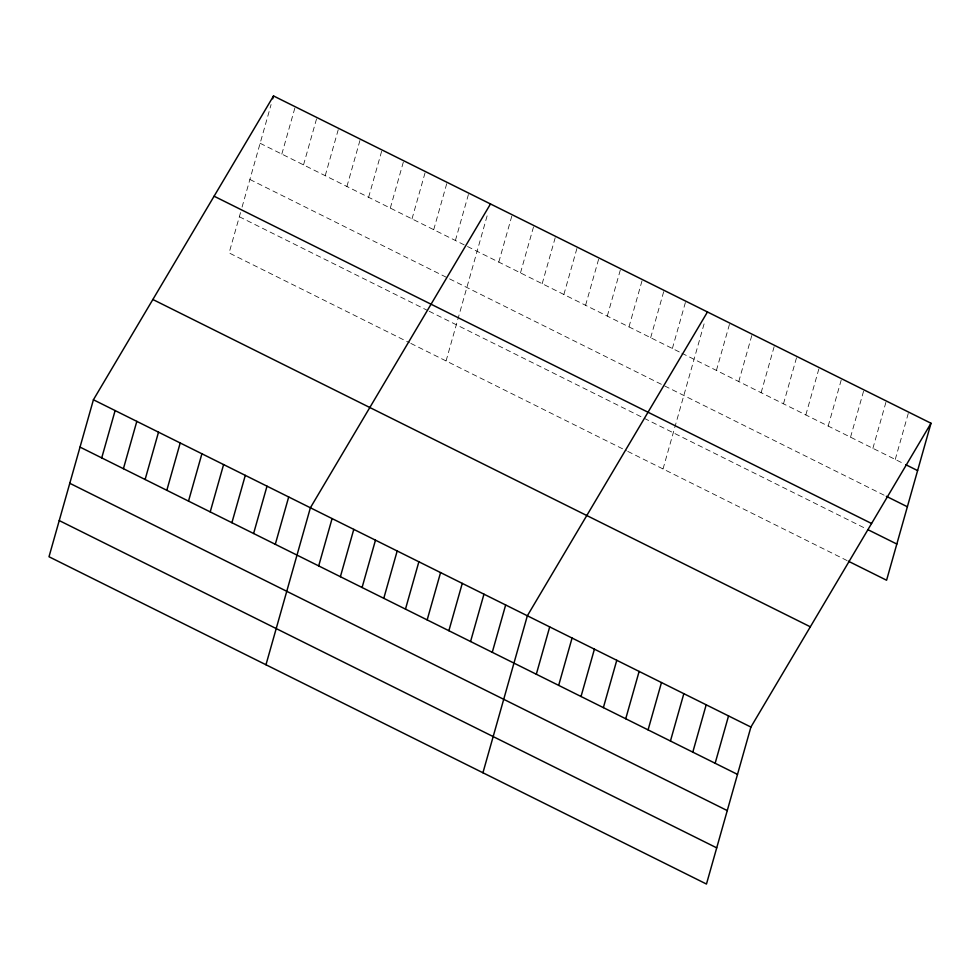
<?xml version="1.0" encoding="UTF-8"?>
<svg xmlns="http://www.w3.org/2000/svg" width="980" height="980" viewBox="0 0 980 980"><rect width="100%" height="100%" fill="white"/><g stroke="black" fill="none" stroke-linecap="round" stroke-linejoin="round"><path stroke-width="0.73" stroke-dasharray="4.9 3.68" d="M240.517 212.611L229.1 252.938L409.456 342.718M242.072 207.086L271.093 104.554M281.824 154.081L295.225 106.747M303.531 164.885L316.92 117.551M325.225 175.69L338.615 128.356M346.92 186.482L360.309 139.16M368.615 197.286L382.004 149.952M390.31 208.091L403.711 160.757M412.004 218.895L425.406 171.561M433.711 229.688L447.101 182.354M455.406 240.492L468.795 193.158M446.072 360.946L488.052 212.562M498.796 262.089L512.185 214.755M520.49 272.893L533.892 225.559M542.185 283.698L555.587 236.364M563.88 294.49L577.281 247.156M585.587 305.295L598.976 257.961M607.282 316.099L620.671 268.765M628.976 326.891L642.365 279.57M650.671 337.696L664.06 290.362M672.366 348.5L685.767 301.166M663.031 468.955L705.024 320.57M716.417 370.428L729.818 323.094M738.773 381.551L752.162 334.217M761.129 392.686L774.519 345.352M783.486 403.809L796.875 356.475M805.83 414.944L819.231 367.61M828.186 426.067L841.587 378.733M850.542 437.19L863.944 389.869M872.898 448.326L886.288 400.991M895.255 459.449L908.644 412.115M260.129 143.288L680.5 352.543M681.86 353.229L904.454 464.03M249.888 179.475L885.014 495.635M239.341 216.752L427.831 310.587M429.191 311.26L866.577 528.992M410.816 343.392L626.428 450.727M627.776 451.4L847.124 560.597"/><path stroke-width="1.47" d="M93.419 399.767L49 556.75L706.47 884.046L750.901 727.062L931 423.25L273.53 95.954L93.419 399.767L750.901 727.062M101.724 457.905L115.126 410.571M123.419 468.697L136.82 421.363M145.114 479.502L158.515 432.168M272.71 98.821L273.53 95.954M166.821 490.306L180.21 442.972M188.515 501.099L201.905 453.765M210.21 511.903L223.599 464.569M231.905 522.707L245.294 475.374M253.6 533.5L267.001 486.166M275.294 544.304L288.696 496.97M265.972 664.759L310.391 507.775L490.49 203.963M318.696 565.901L332.085 518.579M340.391 576.706L353.78 529.371M362.086 587.51L375.475 540.176M383.78 598.315L397.182 550.981M405.475 609.107L418.877 561.773M427.17 619.911L440.571 572.577M448.877 630.716L462.266 583.382M470.572 641.508L483.961 594.174M492.266 652.312L505.656 604.979M482.932 772.767L527.35 615.783L707.462 311.971M536.317 674.24L549.707 626.906M558.673 685.375L572.063 638.041M581.03 696.498L594.419 649.164M603.374 707.621L616.775 660.287M625.73 718.757L639.132 671.423M648.086 729.88L661.476 682.545M670.442 741.015L683.832 693.681M692.799 752.138L706.188 704.804M715.143 763.261L728.544 715.927M931 423.25L886.582 580.234L848.447 561.246M905.777 464.692L917.611 470.584M886.324 496.297L907.37 506.77M214.093 196.208L871.563 523.504M867.888 529.653L896.823 544.047M152.856 299.5L810.325 626.808M80.029 447.101L737.499 774.396M69.788 483.287L727.258 810.583M59.241 520.564L716.711 847.859"/></g></svg>
